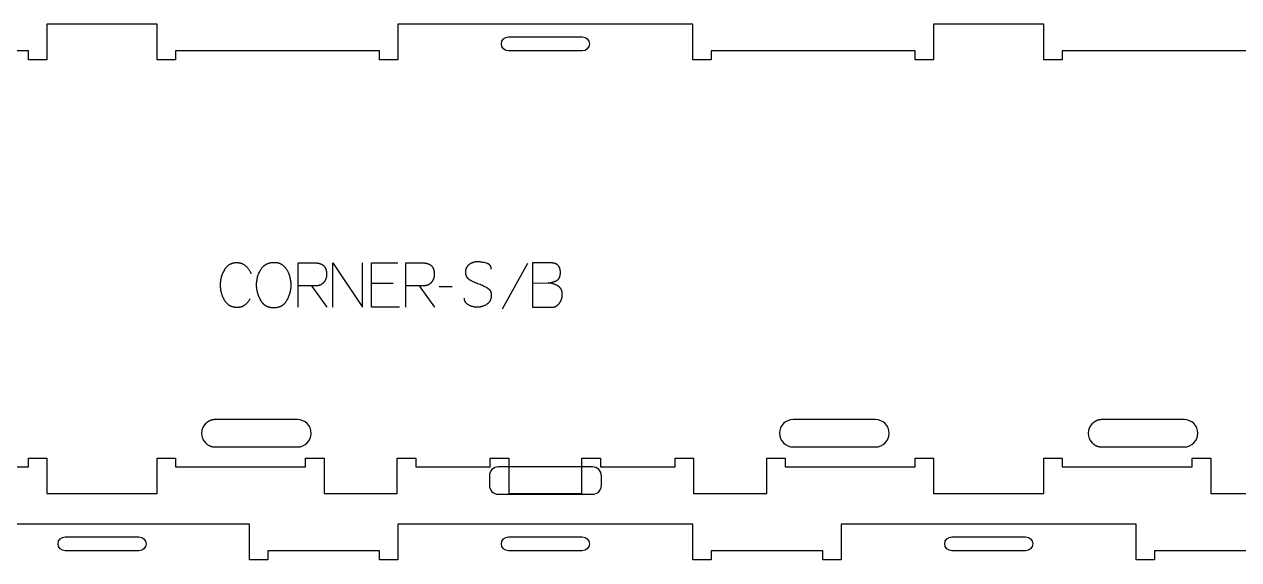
# Model space of a CAD drawing. Extents: x -40562 to -37379, y -17593 to -11999.
# Drawn here: x -39022 to -38200, y -13275 to -12913 of the extents above; entities that cross this region are included whole.
import ezdxf

# ---------------------------------------------------------------- set-up
doc = ezdxf.new("R2010")
doc.units = 0
for name, color, linetype in [('1_ANYTOOL_1MMDEEP_LABELS_S', 2, 'CONTINUOUS'), ('3_ANYTOOL_CUTTHROUGH_INSID', 4, 'CONTINUOUS'), ('4_ANYTOOL_CUTTHROUGH_OUTSI', 5, 'CONTINUOUS'), ('5_ANYTOOL_HALF_MILL_9MM_IN', 3, 'CONTINUOUS')]:
    doc.layers.add(name, color=color, linetype=linetype)

msp = doc.modelspace()

# ---------------------------------------------------------------- linework, layer by layer
at = {"layer": '1_ANYTOOL_1MMDEEP_LABELS_S'}
for points in [[(-38868.69, -13081.72), (-38868.85, -13081.32), (-38869.02, -13080.93), (-38869.2, -13080.54), (-38869.39, -13080.17), (-38869.59, -13079.8), (-38869.8, -13079.44), (-38870.02, -13079.09), (-38870.25, -13078.75), (-38870.49, -13078.42), (-38870.74, -13078.1), (-38871, -13077.78), (-38871.27, -13077.48), (-38871.55, -13077.18), (-38871.84, -13076.89), (-38872.14, -13076.62), (-38872.44, -13076.35), (-38872.6, -13076.21), (-38872.76, -13076.09), (-38872.92, -13075.97), (-38873.09, -13075.85), (-38873.25, -13075.73), (-38873.42, -13075.62), (-38873.59, -13075.52), (-38873.77, -13075.42), (-38873.94, -13075.32), (-38874.12, -13075.23), (-38874.3, -13075.14), (-38874.48, -13075.05), (-38874.66, -13074.97), (-38874.85, -13074.9), (-38875.03, -13074.82), (-38875.22, -13074.75), (-38875.42, -13074.69), (-38875.61, -13074.63), (-38875.81, -13074.57), (-38876.01, -13074.52), (-38876.21, -13074.47), (-38876.41, -13074.43), (-38876.61, -13074.39), (-38876.82, -13074.36), (-38877.03, -13074.33), (-38877.24, -13074.3), (-38877.45, -13074.28), (-38877.67, -13074.26), (-38877.89, -13074.24), (-38878.11, -13074.23), (-38878.33, -13074.23), (-38878.55, -13074.22), (-38878.89, -13074.23), (-38879.23, -13074.24), (-38879.56, -13074.27), (-38879.89, -13074.3), (-38880.21, -13074.34), (-38880.53, -13074.39), (-38880.84, -13074.45), (-38881.15, -13074.52), (-38881.45, -13074.6), (-38881.74, -13074.68), (-38882.03, -13074.78), (-38882.32, -13074.88), (-38882.59, -13075), (-38882.73, -13075.06), (-38882.87, -13075.12), (-38883, -13075.19), (-38883.14, -13075.26), (-38883.27, -13075.33), (-38883.4, -13075.4), (-38883.53, -13075.47), (-38883.66, -13075.55), (-38883.78, -13075.63), (-38883.91, -13075.71), (-38884.03, -13075.79), (-38884.16, -13075.88), (-38884.28, -13075.97), (-38884.4, -13076.06), (-38884.64, -13076.25), (-38884.87, -13076.44), (-38885.09, -13076.65), (-38885.31, -13076.86), (-38885.53, -13077.09), (-38885.74, -13077.32), (-38885.94, -13077.56), (-38886.14, -13077.82), (-38886.34, -13078.08), (-38886.53, -13078.35), (-38886.71, -13078.63), (-38886.89, -13078.92), (-38887.23, -13079.51), (-38887.55, -13080.1), (-38887.84, -13080.71), (-38888.12, -13081.32), (-38888.37, -13081.94), (-38888.6, -13082.57), (-38888.81, -13083.2), (-38888.99, -13083.84), (-38889.16, -13084.49), (-38889.3, -13085.14), (-38889.42, -13085.81), (-38889.52, -13086.47), (-38889.6, -13087.15), (-38889.65, -13087.83), (-38889.68, -13088.53), (-38889.69, -13089.22), (-38889.68, -13089.92), (-38889.65, -13090.61), (-38889.59, -13091.3), (-38889.52, -13091.97), (-38889.42, -13092.64), (-38889.29, -13093.31), (-38889.15, -13093.96), (-38889.07, -13094.28), (-38888.98, -13094.61), (-38888.89, -13094.93), (-38888.79, -13095.25), (-38888.69, -13095.57), (-38888.58, -13095.88), (-38888.47, -13096.2), (-38888.35, -13096.51), (-38888.09, -13097.13), (-38887.81, -13097.74), (-38887.51, -13098.34), (-38887.19, -13098.94), (-38886.84, -13099.53), (-38886.66, -13099.82), (-38886.48, -13100.1), (-38886.28, -13100.37), (-38886.09, -13100.63), (-38885.88, -13100.88), (-38885.67, -13101.13), (-38885.46, -13101.36), (-38885.24, -13101.58), (-38885.01, -13101.8), (-38884.78, -13102.01), (-38884.54, -13102.2), (-38884.42, -13102.3), (-38884.29, -13102.39), (-38884.17, -13102.48), (-38884.04, -13102.57), (-38883.92, -13102.66), (-38883.79, -13102.74), (-38883.66, -13102.82), (-38883.53, -13102.9), (-38883.39, -13102.98), (-38883.26, -13103.05), (-38883.12, -13103.12), (-38882.99, -13103.19), (-38882.71, -13103.33), (-38882.43, -13103.45), (-38882.14, -13103.56), (-38881.84, -13103.67), (-38881.54, -13103.77), (-38881.23, -13103.85), (-38880.92, -13103.93), (-38880.6, -13104), (-38880.28, -13104.06), (-38879.95, -13104.11), (-38879.61, -13104.15), (-38879.27, -13104.18), (-38878.92, -13104.21), (-38878.57, -13104.22), (-38878.21, -13104.22), (-38877.83, -13104.22), (-38877.45, -13104.2), (-38877.27, -13104.18), (-38877.08, -13104.17), (-38876.9, -13104.15), (-38876.72, -13104.12), (-38876.55, -13104.1), (-38876.37, -13104.06), (-38876.2, -13104.03), (-38876.03, -13103.99), (-38875.86, -13103.96), (-38875.69, -13103.91), (-38875.52, -13103.87), (-38875.36, -13103.82), (-38875.2, -13103.76), (-38875.04, -13103.71), (-38874.88, -13103.65), (-38874.72, -13103.59), (-38874.56, -13103.52), (-38874.41, -13103.45), (-38874.26, -13103.38), (-38874.11, -13103.31), (-38873.96, -13103.23), (-38873.82, -13103.15), (-38873.67, -13103.06), (-38873.53, -13102.98), (-38873.39, -13102.89), (-38873.25, -13102.79), (-38873.11, -13102.7), (-38872.98, -13102.6), (-38872.71, -13102.39), (-38872.46, -13102.17), (-38872.2, -13101.95), (-38871.95, -13101.72), (-38871.71, -13101.49), (-38871.47, -13101.24), (-38871.24, -13100.99), (-38871.01, -13100.73), (-38870.79, -13100.46), (-38870.57, -13100.19), (-38870.36, -13099.91), (-38870.15, -13099.62), (-38869.95, -13099.33), (-38869.76, -13099.02), (-38869.56, -13098.71), (-38869.38, -13098.4)], [(-38837.02, -13104.22), (-38837.02, -13074.22), (-38825.67, -13074.22), (-38825.18, -13074.23), (-38824.7, -13074.25), (-38824.47, -13074.27), (-38824.24, -13074.29), (-38824.02, -13074.32), (-38823.8, -13074.35), (-38823.58, -13074.38), (-38823.37, -13074.42), (-38823.16, -13074.46), (-38822.96, -13074.5), (-38822.76, -13074.55), (-38822.56, -13074.6), (-38822.37, -13074.65), (-38822.18, -13074.71), (-38821.99, -13074.78), (-38821.81, -13074.84), (-38821.64, -13074.92), (-38821.46, -13074.99), (-38821.29, -13075.07), (-38821.13, -13075.15), (-38820.97, -13075.24), (-38820.81, -13075.33), (-38820.65, -13075.42), (-38820.5, -13075.52), (-38820.36, -13075.62), (-38820.22, -13075.73), (-38820.08, -13075.83), (-38819.94, -13075.95), (-38819.81, -13076.06), (-38819.69, -13076.18), (-38819.56, -13076.31), (-38819.45, -13076.44), (-38819.33, -13076.57), (-38819.22, -13076.71), (-38819.11, -13076.85), (-38819.01, -13076.99), (-38818.91, -13077.14), (-38818.82, -13077.29), (-38818.72, -13077.44), (-38818.64, -13077.6), (-38818.55, -13077.76), (-38818.47, -13077.93), (-38818.4, -13078.1), (-38818.32, -13078.28), (-38818.26, -13078.45), (-38818.19, -13078.64), (-38818.13, -13078.82), (-38818.08, -13079.01), (-38818.02, -13079.2), (-38817.97, -13079.4), (-38817.93, -13079.6), (-38817.89, -13079.81), (-38817.85, -13080.02), (-38817.82, -13080.23), (-38817.79, -13080.45), (-38817.76, -13080.67), (-38817.74, -13080.89), (-38817.73, -13081.12), (-38817.7, -13081.58), (-38817.69, -13082.07), (-38817.7, -13082.24), (-38817.7, -13082.42), (-38817.71, -13082.59), (-38817.72, -13082.77), (-38817.74, -13082.94), (-38817.76, -13083.11), (-38817.78, -13083.28), (-38817.81, -13083.45), (-38817.84, -13083.62), (-38817.87, -13083.79), (-38817.9, -13083.96), (-38817.94, -13084.12), (-38817.99, -13084.29), (-38818.03, -13084.45), (-38818.09, -13084.62), (-38818.14, -13084.78), (-38818.2, -13084.94), (-38818.26, -13085.1), (-38818.32, -13085.26), (-38818.39, -13085.42), (-38818.46, -13085.58), (-38818.54, -13085.73), (-38818.61, -13085.89), (-38818.69, -13086.04), (-38818.78, -13086.2), (-38818.87, -13086.35), (-38818.96, -13086.5), (-38819.06, -13086.66), (-38819.16, -13086.81), (-38819.26, -13086.96), (-38819.36, -13087.1), (-38819.47, -13087.25), (-38819.59, -13087.4), (-38819.7, -13087.54), (-38819.82, -13087.67), (-38819.94, -13087.81), (-38820.06, -13087.93), (-38820.18, -13088.06), (-38820.31, -13088.18), (-38820.44, -13088.29), (-38820.57, -13088.4), (-38820.7, -13088.5), (-38820.84, -13088.6), (-38820.98, -13088.7), (-38821.12, -13088.79), (-38821.26, -13088.88), (-38821.41, -13088.96), (-38821.56, -13089.04), (-38821.71, -13089.12), (-38821.86, -13089.19), (-38822.02, -13089.25), (-38822.17, -13089.31), (-38822.33, -13089.37), (-38822.5, -13089.42), (-38822.66, -13089.47), (-38822.83, -13089.51), (-38823, -13089.55), (-38823.17, -13089.58), (-38823.34, -13089.61), (-38823.52, -13089.64), (-38823.7, -13089.66), (-38823.88, -13089.68), (-38824.07, -13089.69), (-38825.99, -13089.76), (-38828.02, -13089.78), (-38836.98, -13089.78)], [(-38813.49, -13104.22), (-38813.49, -13074.22), (-38793.44, -13104.22), (-38793.44, -13074.22)], [(-38768.45, -13104.22), (-38787.39, -13104.22), (-38787.39, -13074.22), (-38769.57, -13074.22)], [(-38764.17, -13104.22), (-38764.17, -13074.22), (-38752.81, -13074.22), (-38752.32, -13074.23), (-38751.84, -13074.25), (-38751.61, -13074.27), (-38751.38, -13074.29), (-38751.16, -13074.32), (-38750.94, -13074.35), (-38750.72, -13074.38), (-38750.51, -13074.42), (-38750.3, -13074.46), (-38750.1, -13074.5), (-38749.9, -13074.55), (-38749.7, -13074.6), (-38749.51, -13074.65), (-38749.32, -13074.71), (-38749.14, -13074.78), (-38748.96, -13074.84), (-38748.78, -13074.92), (-38748.6, -13074.99), (-38748.44, -13075.07), (-38748.27, -13075.15), (-38748.11, -13075.24), (-38747.95, -13075.33), (-38747.8, -13075.42), (-38747.65, -13075.52), (-38747.5, -13075.62), (-38747.36, -13075.73), (-38747.22, -13075.83), (-38747.09, -13075.95), (-38746.96, -13076.06), (-38746.83, -13076.18), (-38746.71, -13076.31), (-38746.59, -13076.44), (-38746.47, -13076.57), (-38746.36, -13076.71), (-38746.26, -13076.85), (-38746.15, -13076.99), (-38746.05, -13077.14), (-38745.96, -13077.29), (-38745.87, -13077.44), (-38745.78, -13077.6), (-38745.7, -13077.76), (-38745.62, -13077.93), (-38745.54, -13078.1), (-38745.47, -13078.28), (-38745.4, -13078.45), (-38745.34, -13078.64), (-38745.28, -13078.82), (-38745.22, -13079.01), (-38745.17, -13079.2), (-38745.12, -13079.4), (-38745.07, -13079.6), (-38745.03, -13079.81), (-38744.99, -13080.02), (-38744.96, -13080.23), (-38744.93, -13080.45), (-38744.91, -13080.67), (-38744.89, -13080.89), (-38744.87, -13081.12), (-38744.85, -13081.58), (-38744.84, -13082.07), (-38744.84, -13082.24), (-38744.84, -13082.42), (-38744.85, -13082.59), (-38744.87, -13082.77), (-38744.88, -13082.94), (-38744.9, -13083.11), (-38744.92, -13083.28), (-38744.95, -13083.45), (-38744.98, -13083.62), (-38745.01, -13083.79), (-38745.05, -13083.96), (-38745.09, -13084.12), (-38745.13, -13084.29), (-38745.18, -13084.45), (-38745.23, -13084.62), (-38745.28, -13084.78), (-38745.34, -13084.94), (-38745.4, -13085.1), (-38745.46, -13085.26), (-38745.53, -13085.42), (-38745.6, -13085.58), (-38745.68, -13085.73), (-38745.76, -13085.89), (-38745.84, -13086.04), (-38745.92, -13086.2), (-38746.01, -13086.35), (-38746.1, -13086.5), (-38746.2, -13086.66), (-38746.3, -13086.81), (-38746.4, -13086.96), (-38746.51, -13087.1), (-38746.62, -13087.25), (-38746.73, -13087.4), (-38746.84, -13087.54), (-38746.96, -13087.67), (-38747.08, -13087.81), (-38747.2, -13087.93), (-38747.33, -13088.06), (-38747.45, -13088.18), (-38747.58, -13088.29), (-38747.71, -13088.4), (-38747.85, -13088.5), (-38747.98, -13088.6), (-38748.12, -13088.7), (-38748.26, -13088.79), (-38748.41, -13088.88), (-38748.55, -13088.96), (-38748.7, -13089.04), (-38748.85, -13089.12), (-38749, -13089.19), (-38749.16, -13089.25), (-38749.32, -13089.31), (-38749.48, -13089.37), (-38749.64, -13089.42), (-38749.8, -13089.47), (-38749.97, -13089.51), (-38750.14, -13089.55), (-38750.31, -13089.58), (-38750.49, -13089.61), (-38750.66, -13089.64), (-38750.84, -13089.66), (-38751.02, -13089.68), (-38751.21, -13089.69), (-38753.13, -13089.76), (-38755.17, -13089.78), (-38764.12, -13089.78)], [(-38706.25, -13078.47), (-38706.25, -13078.28), (-38706.26, -13078.19), (-38706.26, -13078.09), (-38706.27, -13078), (-38706.28, -13077.91), (-38706.29, -13077.83), (-38706.3, -13077.74), (-38706.31, -13077.65), (-38706.33, -13077.57), (-38706.35, -13077.48), (-38706.37, -13077.4), (-38706.39, -13077.32), (-38706.41, -13077.24), (-38706.43, -13077.16), (-38706.45, -13077.08), (-38706.48, -13077), (-38706.51, -13076.92), (-38706.54, -13076.85), (-38706.57, -13076.77), (-38706.6, -13076.7), (-38706.64, -13076.62), (-38706.67, -13076.55), (-38706.71, -13076.48), (-38706.75, -13076.41), (-38706.79, -13076.34), (-38706.83, -13076.27), (-38706.88, -13076.21), (-38706.92, -13076.14), (-38706.97, -13076.08), (-38707.02, -13076.01), (-38707.07, -13075.95), (-38707.12, -13075.89), (-38707.18, -13075.83), (-38707.23, -13075.77), (-38707.29, -13075.71), (-38707.35, -13075.65), (-38707.41, -13075.59), (-38707.47, -13075.54), (-38707.53, -13075.48), (-38707.6, -13075.43), (-38707.66, -13075.38), (-38707.73, -13075.33), (-38707.8, -13075.28), (-38707.87, -13075.23), (-38707.94, -13075.18), (-38708.02, -13075.13), (-38708.09, -13075.08), (-38708.17, -13075.04), (-38708.25, -13074.99), (-38708.33, -13074.95), (-38708.41, -13074.91), (-38708.58, -13074.83), (-38708.76, -13074.75), (-38708.94, -13074.68), (-38709.13, -13074.61), (-38709.33, -13074.54), (-38709.53, -13074.48), (-38710.34, -13074.26), (-38711.14, -13074.07), (-38711.92, -13073.91), (-38712.69, -13073.77), (-38713.07, -13073.72), (-38713.45, -13073.67), (-38713.82, -13073.63), (-38714.19, -13073.6), (-38714.56, -13073.57), (-38714.92, -13073.55), (-38715.28, -13073.54), (-38715.64, -13073.54), (-38715.83, -13073.54), (-38716.02, -13073.55), (-38716.22, -13073.55), (-38716.41, -13073.57), (-38716.6, -13073.58), (-38716.79, -13073.6), (-38716.97, -13073.63), (-38717.16, -13073.65), (-38717.34, -13073.68), (-38717.53, -13073.72), (-38717.71, -13073.75), (-38717.89, -13073.79), (-38718.07, -13073.84), (-38718.25, -13073.89), (-38718.43, -13073.94), (-38718.6, -13073.99), (-38718.78, -13074.05), (-38718.95, -13074.11), (-38719.12, -13074.18), (-38719.3, -13074.25), (-38719.46, -13074.32), (-38719.63, -13074.4), (-38719.8, -13074.48), (-38719.97, -13074.56), (-38720.13, -13074.65), (-38720.3, -13074.74), (-38720.46, -13074.83), (-38720.62, -13074.93), (-38720.78, -13075.03), (-38720.94, -13075.14), (-38721.09, -13075.25), (-38721.25, -13075.36), (-38721.4, -13075.48), (-38721.55, -13075.59), (-38721.69, -13075.71), (-38721.83, -13075.84), (-38721.97, -13075.97), (-38722.09, -13076.1), (-38722.22, -13076.23), (-38722.34, -13076.37), (-38722.45, -13076.51), (-38722.56, -13076.65), (-38722.67, -13076.8), (-38722.76, -13076.95), (-38722.86, -13077.1), (-38722.95, -13077.25), (-38723.03, -13077.41), (-38723.11, -13077.57), (-38723.19, -13077.74), (-38723.26, -13077.9), (-38723.33, -13078.07), (-38723.39, -13078.25), (-38723.44, -13078.42), (-38723.49, -13078.6), (-38723.54, -13078.79), (-38723.58, -13078.97), (-38723.62, -13079.16), (-38723.65, -13079.35), (-38723.67, -13079.55), (-38723.7, -13079.74), (-38723.71, -13079.95), (-38723.73, -13080.15), (-38723.73, -13080.36), (-38723.74, -13080.57), (-38723.73, -13080.78), (-38723.72, -13080.99), (-38723.71, -13081.2), (-38723.69, -13081.41), (-38723.67, -13081.61), (-38723.64, -13081.8), (-38723.6, -13082), (-38723.56, -13082.18), (-38723.51, -13082.37), (-38723.46, -13082.55), (-38723.4, -13082.73), (-38723.34, -13082.91), (-38723.3, -13082.99), (-38723.27, -13083.08), (-38723.23, -13083.16), (-38723.19, -13083.24), (-38723.15, -13083.33), (-38723.11, -13083.41), (-38723.07, -13083.49), (-38723.03, -13083.57), (-38722.98, -13083.65), (-38722.94, -13083.72), (-38722.89, -13083.8), (-38722.84, -13083.88), (-38722.79, -13083.95), (-38722.74, -13084.02), (-38722.69, -13084.1), (-38722.63, -13084.17), (-38722.57, -13084.24), (-38722.52, -13084.31), (-38722.46, -13084.38), (-38722.4, -13084.45), (-38722.34, -13084.52), (-38722.27, -13084.58), (-38722.21, -13084.65), (-38722.14, -13084.71), (-38722.01, -13084.84), (-38721.87, -13084.96), (-38721.72, -13085.08), (-38721.57, -13085.2), (-38721.41, -13085.31), (-38721.25, -13085.42), (-38721.08, -13085.52), (-38720.91, -13085.62), (-38720.19, -13086.01), (-38719.46, -13086.39), (-38718.71, -13086.76), (-38717.95, -13087.12), (-38717.17, -13087.46), (-38716.37, -13087.8), (-38715.56, -13088.12), (-38714.74, -13088.43), (-38713.91, -13088.74), (-38713.1, -13089.07), (-38712.32, -13089.42), (-38711.55, -13089.78), (-38710.81, -13090.15), (-38710.08, -13090.54), (-38709.38, -13090.95), (-38708.69, -13091.37), (-38708.53, -13091.48), (-38708.37, -13091.59), (-38708.21, -13091.71), (-38708.14, -13091.77), (-38708.06, -13091.83), (-38707.99, -13091.89), (-38707.92, -13091.95), (-38707.85, -13092.02), (-38707.79, -13092.08), (-38707.72, -13092.15), (-38707.66, -13092.21), (-38707.59, -13092.28), (-38707.53, -13092.35), (-38707.47, -13092.42), (-38707.41, -13092.49), (-38707.35, -13092.56), (-38707.3, -13092.64), (-38707.24, -13092.71), (-38707.19, -13092.78), (-38707.14, -13092.86), (-38707.09, -13092.94), (-38707.04, -13093.01), (-38706.99, -13093.09), (-38706.95, -13093.17), (-38706.9, -13093.25), (-38706.86, -13093.33), (-38706.82, -13093.42), (-38706.78, -13093.5), (-38706.74, -13093.58), (-38706.71, -13093.67), (-38706.67, -13093.76), (-38706.64, -13093.84), (-38706.6, -13093.93), (-38706.57, -13094.02), (-38706.54, -13094.11), (-38706.52, -13094.2), (-38706.49, -13094.3), (-38706.44, -13094.48), (-38706.4, -13094.68), (-38706.36, -13094.87), (-38706.33, -13095.07), (-38706.31, -13095.27), (-38706.29, -13095.48), (-38706.27, -13095.69), (-38706.26, -13095.91), (-38706.26, -13096.13), (-38706.27, -13096.35), (-38706.28, -13096.58), (-38706.29, -13096.81), (-38706.31, -13097.04), (-38706.34, -13097.27), (-38706.37, -13097.49), (-38706.41, -13097.71), (-38706.45, -13097.93), (-38706.5, -13098.14), (-38706.55, -13098.35), (-38706.6, -13098.55), (-38706.66, -13098.76), (-38706.73, -13098.95), (-38706.8, -13099.15), (-38706.88, -13099.34), (-38706.96, -13099.52), (-38707.05, -13099.71), (-38707.14, -13099.89), (-38707.24, -13100.06), (-38707.34, -13100.23), (-38707.44, -13100.4), (-38707.56, -13100.57), (-38707.67, -13100.73), (-38707.79, -13100.88), (-38707.92, -13101.04), (-38708.05, -13101.18), (-38708.19, -13101.33), (-38708.33, -13101.47), (-38708.48, -13101.61), (-38708.63, -13101.74), (-38708.79, -13101.87), (-38708.95, -13102), (-38709.12, -13102.12), (-38709.29, -13102.24), (-38709.46, -13102.36), (-38709.82, -13102.58), (-38710.19, -13102.79), (-38710.56, -13102.98), (-38710.93, -13103.16), (-38711.3, -13103.32), (-38711.68, -13103.48), (-38711.87, -13103.55), (-38712.06, -13103.61), (-38712.25, -13103.68), (-38712.45, -13103.74), (-38712.64, -13103.79), (-38712.84, -13103.85), (-38713.03, -13103.9), (-38713.23, -13103.94), (-38713.43, -13103.98), (-38713.63, -13104.02), (-38713.82, -13104.06), (-38714.02, -13104.09), (-38714.23, -13104.12), (-38714.43, -13104.15), (-38714.83, -13104.19), (-38715.24, -13104.21), (-38715.66, -13104.22), (-38716.07, -13104.22), (-38716.48, -13104.21), (-38716.88, -13104.18), (-38717.28, -13104.14), (-38717.68, -13104.09), (-38718.07, -13104.03), (-38718.45, -13103.95), (-38718.83, -13103.86), (-38719.21, -13103.76), (-38719.58, -13103.64), (-38719.95, -13103.51), (-38720.31, -13103.37), (-38720.67, -13103.22), (-38721.03, -13103.05), (-38721.38, -13102.87), (-38721.72, -13102.68), (-38721.89, -13102.58), (-38722.05, -13102.48), (-38722.21, -13102.37), (-38722.36, -13102.26), (-38722.51, -13102.15), (-38722.65, -13102.03), (-38722.79, -13101.92), (-38722.92, -13101.79), (-38723.05, -13101.67), (-38723.17, -13101.54), (-38723.28, -13101.41), (-38723.39, -13101.28), (-38723.45, -13101.21), (-38723.5, -13101.15), (-38723.55, -13101.08), (-38723.6, -13101.01), (-38723.64, -13100.94), (-38723.69, -13100.86), (-38723.73, -13100.79), (-38723.78, -13100.72), (-38723.82, -13100.65), (-38723.86, -13100.57), (-38723.9, -13100.5), (-38723.94, -13100.42), (-38723.98, -13100.35), (-38724.01, -13100.27), (-38724.05, -13100.19), (-38724.08, -13100.11), (-38724.11, -13100.03), (-38724.14, -13099.95), (-38724.17, -13099.87), (-38724.2, -13099.79), (-38724.25, -13099.63), (-38724.29, -13099.46), (-38724.33, -13099.29), (-38724.37, -13099.11), (-38724.4, -13098.94), (-38724.42, -13098.76), (-38724.44, -13098.58), (-38724.45, -13098.39), (-38724.46, -13098.2), (-38724.46, -13098.01)], [(-38678.28, -13074.22), (-38678.28, -13104.22), (-38668.59, -13104.22), (-38666.07, -13104.31), (-38665.84, -13104.31), (-38665.61, -13104.31), (-38665.39, -13104.31), (-38665.17, -13104.3), (-38664.95, -13104.28), (-38664.74, -13104.26), (-38664.53, -13104.23), (-38664.32, -13104.2), (-38664.12, -13104.16), (-38663.92, -13104.11), (-38663.72, -13104.06), (-38663.53, -13104.01), (-38663.34, -13103.94), (-38663.15, -13103.88), (-38662.96, -13103.8), (-38662.78, -13103.73), (-38662.6, -13103.64), (-38662.43, -13103.55), (-38662.26, -13103.46), (-38662.09, -13103.36), (-38661.92, -13103.25), (-38661.76, -13103.14), (-38661.6, -13103.02), (-38661.44, -13102.9), (-38661.29, -13102.77), (-38661.14, -13102.64), (-38660.99, -13102.5), (-38660.85, -13102.35), (-38660.71, -13102.2), (-38660.57, -13102.05), (-38660.43, -13101.88), (-38660.3, -13101.72), (-38660.17, -13101.55), (-38660.05, -13101.37), (-38659.93, -13101.2), (-38659.81, -13101.03), (-38659.7, -13100.85), (-38659.6, -13100.68), (-38659.49, -13100.5), (-38659.39, -13100.32), (-38659.3, -13100.14), (-38659.21, -13099.96), (-38659.12, -13099.78), (-38659.03, -13099.59), (-38658.96, -13099.41), (-38658.88, -13099.22), (-38658.81, -13099.04), (-38658.74, -13098.85), (-38658.68, -13098.66), (-38658.62, -13098.47), (-38658.57, -13098.28), (-38658.52, -13098.09), (-38658.47, -13097.9), (-38658.43, -13097.7), (-38658.39, -13097.51), (-38658.35, -13097.31), (-38658.32, -13097.11), (-38658.3, -13096.91), (-38658.27, -13096.71), (-38658.26, -13096.51), (-38658.24, -13096.31), (-38658.23, -13096.11), (-38658.22, -13095.9), (-38658.22, -13095.7), (-38658.23, -13095.44), (-38658.23, -13095.2), (-38658.25, -13094.95), (-38658.27, -13094.71), (-38658.29, -13094.48), (-38658.33, -13094.25), (-38658.36, -13094.02), (-38658.41, -13093.8), (-38658.45, -13093.59), (-38658.51, -13093.37), (-38658.57, -13093.17), (-38658.63, -13092.96), (-38658.7, -13092.77), (-38658.78, -13092.57), (-38658.86, -13092.38), (-38658.95, -13092.2), (-38659, -13092.11), (-38659.05, -13092.02), (-38659.09, -13091.93), (-38659.15, -13091.84), (-38659.2, -13091.75), (-38659.25, -13091.67), (-38659.31, -13091.58), (-38659.36, -13091.5), (-38659.42, -13091.42), (-38659.48, -13091.34), (-38659.54, -13091.26), (-38659.6, -13091.18), (-38659.66, -13091.1), (-38659.73, -13091.03), (-38659.79, -13090.95), (-38659.86, -13090.88), (-38659.93, -13090.81), (-38660, -13090.73), (-38660.07, -13090.66), (-38660.15, -13090.59), (-38660.22, -13090.52), (-38660.3, -13090.46), (-38660.45, -13090.33), (-38660.62, -13090.2), (-38660.78, -13090.08), (-38660.96, -13089.96), (-38661.14, -13089.85), (-38661.5, -13089.63), (-38661.88, -13089.42), (-38662.26, -13089.23), (-38662.64, -13089.05), (-38663.03, -13088.88), (-38663.43, -13088.72), (-38663.83, -13088.57), (-38664.24, -13088.44), (-38664.66, -13088.31), (-38665.08, -13088.2), (-38665.51, -13088.1), (-38665.94, -13088.01), (-38666.38, -13087.93), (-38666.83, -13087.86), (-38667.28, -13087.81), (-38667.74, -13087.77)], [(-38678.28, -13087.9), (-38667.74, -13087.77), (-38667.34, -13087.74), (-38666.94, -13087.7), (-38666.56, -13087.65), (-38666.17, -13087.59), (-38665.8, -13087.52), (-38665.43, -13087.45), (-38665.06, -13087.36), (-38664.7, -13087.27), (-38664.34, -13087.17), (-38664, -13087.06), (-38663.65, -13086.94), (-38663.31, -13086.81), (-38662.98, -13086.67), (-38662.65, -13086.52), (-38662.33, -13086.37), (-38662.02, -13086.2), (-38661.94, -13086.16), (-38661.86, -13086.12), (-38661.79, -13086.07), (-38661.71, -13086.02), (-38661.64, -13085.97), (-38661.57, -13085.92), (-38661.5, -13085.87), (-38661.43, -13085.82), (-38661.36, -13085.77), (-38661.29, -13085.71), (-38661.23, -13085.66), (-38661.16, -13085.6), (-38661.1, -13085.54), (-38661.04, -13085.48), (-38660.98, -13085.42), (-38660.92, -13085.35), (-38660.86, -13085.29), (-38660.8, -13085.22), (-38660.75, -13085.15), (-38660.69, -13085.08), (-38660.64, -13085.01), (-38660.59, -13084.94), (-38660.54, -13084.87), (-38660.49, -13084.8), (-38660.44, -13084.72), (-38660.39, -13084.64), (-38660.35, -13084.56), (-38660.3, -13084.48), (-38660.26, -13084.4), (-38660.22, -13084.32), (-38660.18, -13084.24), (-38660.14, -13084.15), (-38660.1, -13084.06), (-38660.06, -13083.98), (-38659.99, -13083.8), (-38659.92, -13083.61), (-38659.86, -13083.42), (-38659.8, -13083.22), (-38659.75, -13083.02), (-38659.71, -13082.81), (-38659.67, -13082.6), (-38659.63, -13082.38), (-38659.6, -13082.16), (-38659.57, -13081.93), (-38659.55, -13081.69), (-38659.53, -13081.45), (-38659.52, -13081.2), (-38659.51, -13080.95), (-38659.51, -13080.7), (-38659.52, -13080.3), (-38659.52, -13080.1), (-38659.53, -13079.91), (-38659.55, -13079.72), (-38659.57, -13079.54), (-38659.59, -13079.36), (-38659.61, -13079.18), (-38659.64, -13079), (-38659.67, -13078.83), (-38659.71, -13078.66), (-38659.74, -13078.5), (-38659.78, -13078.33), (-38659.83, -13078.17), (-38659.88, -13078.02), (-38659.93, -13077.86), (-38659.98, -13077.71), (-38660.04, -13077.57), (-38660.1, -13077.42), (-38660.16, -13077.28), (-38660.23, -13077.15), (-38660.3, -13077.01), (-38660.37, -13076.88), (-38660.45, -13076.75), (-38660.53, -13076.63), (-38660.61, -13076.51), (-38660.7, -13076.39), (-38660.79, -13076.27), (-38660.88, -13076.16), (-38660.98, -13076.05), (-38661.08, -13075.94), (-38661.18, -13075.84), (-38661.29, -13075.74), (-38661.4, -13075.65), (-38661.51, -13075.55), (-38661.62, -13075.46), (-38661.74, -13075.38), (-38661.87, -13075.29), (-38661.99, -13075.21), (-38662.12, -13075.13), (-38662.25, -13075.06), (-38662.39, -13074.99), (-38662.53, -13074.92), (-38662.67, -13074.86), (-38662.81, -13074.79), (-38662.96, -13074.74), (-38663.11, -13074.68), (-38663.27, -13074.63), (-38663.43, -13074.58), (-38663.59, -13074.53), (-38663.75, -13074.49), (-38663.92, -13074.45), (-38664.09, -13074.42), (-38664.27, -13074.38), (-38664.45, -13074.35), (-38664.63, -13074.33), (-38664.81, -13074.3), (-38665, -13074.28), (-38665.19, -13074.26), (-38665.38, -13074.25), (-38665.78, -13074.23), (-38666.19, -13074.22), (-38678.28, -13074.22)], [(-38681.71, -13074.7), (-38698.89, -13105.47)], [(-38828.02, -13089.78), (-38817.57, -13104.27)], [(-38772.74, -13088.15), (-38787.39, -13088.15)], [(-38755.17, -13089.78), (-38744.71, -13104.27)], [(-38732.71, -13090.34), (-38741.49, -13090.42)]]:
    msp.add_lwpolyline(points, dxfattribs=at)
msp.add_lwpolyline([(-38853.05, -13073.88), (-38852.68, -13073.89), (-38852.32, -13073.9), (-38851.96, -13073.93), (-38851.61, -13073.97), (-38851.44, -13074), (-38851.26, -13074.03), (-38851.1, -13074.06), (-38850.93, -13074.09), (-38850.76, -13074.13), (-38850.6, -13074.16), (-38850.44, -13074.21), (-38850.28, -13074.25), (-38850.12, -13074.3), (-38849.96, -13074.35), (-38849.81, -13074.4), (-38849.65, -13074.46), (-38849.5, -13074.52), (-38849.35, -13074.58), (-38849.2, -13074.64), (-38849.06, -13074.71), (-38848.91, -13074.78), (-38848.77, -13074.86), (-38848.63, -13074.93), (-38848.49, -13075.01), (-38848.35, -13075.1), (-38848.22, -13075.18), (-38848.08, -13075.27), (-38847.95, -13075.36), (-38847.69, -13075.55), (-38847.44, -13075.74), (-38847.19, -13075.94), (-38846.95, -13076.15), (-38846.71, -13076.36), (-38846.48, -13076.58), (-38846.26, -13076.81), (-38846.04, -13077.04), (-38845.83, -13077.27), (-38845.62, -13077.52), (-38845.42, -13077.77), (-38845.22, -13078.02), (-38845.03, -13078.29), (-38844.85, -13078.55), (-38844.67, -13078.83), (-38844.5, -13079.11), (-38844.34, -13079.4), (-38844.18, -13079.68), (-38844.02, -13079.98), (-38843.87, -13080.27), (-38843.73, -13080.58), (-38843.59, -13080.88), (-38843.46, -13081.19), (-38843.33, -13081.5), (-38843.21, -13081.81), (-38843.1, -13082.13), (-38842.99, -13082.46), (-38842.89, -13082.78), (-38842.79, -13083.11), (-38842.7, -13083.45), (-38842.61, -13083.78), (-38842.53, -13084.12), (-38842.38, -13084.81), (-38842.26, -13085.48), (-38842.15, -13086.15), (-38842.06, -13086.81), (-38842, -13087.47), (-38841.95, -13088.12), (-38841.92, -13088.76), (-38841.91, -13089.4), (-38841.92, -13090.03), (-38841.95, -13090.67), (-38842.01, -13091.31), (-38842.08, -13091.95), (-38842.18, -13092.58), (-38842.3, -13093.22), (-38842.44, -13093.86), (-38842.6, -13094.5), (-38842.78, -13095.13), (-38842.99, -13095.77), (-38843.22, -13096.41), (-38843.46, -13097.05), (-38843.73, -13097.68), (-38844.03, -13098.32), (-38844.34, -13098.96), (-38844.67, -13099.6), (-38844.85, -13099.91), (-38845.03, -13100.21), (-38845.22, -13100.51), (-38845.41, -13100.79), (-38845.61, -13101.06), (-38845.82, -13101.33), (-38846.04, -13101.58), (-38846.25, -13101.83), (-38846.37, -13101.94), (-38846.48, -13102.06), (-38846.6, -13102.17), (-38846.71, -13102.28), (-38846.83, -13102.39), (-38846.95, -13102.5), (-38847.07, -13102.6), (-38847.2, -13102.7), (-38847.32, -13102.8), (-38847.45, -13102.9), (-38847.57, -13102.99), (-38847.7, -13103.08), (-38847.83, -13103.17), (-38847.97, -13103.26), (-38848.1, -13103.34), (-38848.24, -13103.42), (-38848.37, -13103.5), (-38848.51, -13103.57), (-38848.65, -13103.65), (-38848.79, -13103.72), (-38848.94, -13103.79), (-38849.08, -13103.85), (-38849.23, -13103.92), (-38849.38, -13103.98), (-38849.53, -13104.04), (-38849.68, -13104.09), (-38849.83, -13104.15), (-38849.98, -13104.2), (-38850.3, -13104.29), (-38850.62, -13104.38), (-38850.94, -13104.45), (-38851.27, -13104.52), (-38851.61, -13104.57), (-38851.95, -13104.62), (-38852.31, -13104.65), (-38852.66, -13104.68), (-38853.03, -13104.69), (-38853.39, -13104.7), (-38853.78, -13104.69), (-38854.15, -13104.68), (-38854.52, -13104.65), (-38854.88, -13104.61), (-38855.24, -13104.57), (-38855.59, -13104.51), (-38855.93, -13104.45), (-38856.27, -13104.37), (-38856.6, -13104.29), (-38856.92, -13104.19), (-38857.08, -13104.14), (-38857.23, -13104.08), (-38857.39, -13104.03), (-38857.54, -13103.97), (-38857.7, -13103.9), (-38857.85, -13103.84), (-38858, -13103.77), (-38858.14, -13103.7), (-38858.29, -13103.63), (-38858.43, -13103.56), (-38858.57, -13103.48), (-38858.71, -13103.4), (-38858.85, -13103.32), (-38858.99, -13103.23), (-38859.13, -13103.14), (-38859.26, -13103.05), (-38859.39, -13102.96), (-38859.52, -13102.87), (-38859.65, -13102.77), (-38859.78, -13102.67), (-38859.9, -13102.57), (-38860.03, -13102.46), (-38860.15, -13102.35), (-38860.27, -13102.24), (-38860.39, -13102.13), (-38860.51, -13102.02), (-38860.62, -13101.9), (-38860.73, -13101.78), (-38860.85, -13101.66), (-38860.96, -13101.53), (-38861.17, -13101.27), (-38861.38, -13101), (-38861.59, -13100.73), (-38861.78, -13100.44), (-38861.97, -13100.14), (-38862.15, -13099.83), (-38862.33, -13099.51), (-38862.66, -13098.86), (-38862.98, -13098.21), (-38863.27, -13097.56), (-38863.54, -13096.91), (-38863.79, -13096.26), (-38864.01, -13095.61), (-38864.22, -13094.96), (-38864.4, -13094.31), (-38864.57, -13093.66), (-38864.71, -13093.01), (-38864.82, -13092.36), (-38864.92, -13091.71), (-38865, -13091.05), (-38865.05, -13090.4), (-38865.08, -13089.75), (-38865.09, -13089.1), (-38865.08, -13088.4), (-38865.05, -13087.71), (-38864.99, -13087.03), (-38864.91, -13086.36), (-38864.81, -13085.69), (-38864.69, -13085.02), (-38864.54, -13084.36), (-38864.37, -13083.71), (-38864.18, -13083.06), (-38863.96, -13082.42), (-38863.73, -13081.79), (-38863.47, -13081.16), (-38863.18, -13080.54), (-38862.88, -13079.92), (-38862.55, -13079.31), (-38862.2, -13078.7), (-38862.02, -13078.41), (-38861.83, -13078.12), (-38861.63, -13077.84), (-38861.43, -13077.57), (-38861.22, -13077.31), (-38861, -13077.06), (-38860.77, -13076.82), (-38860.54, -13076.59), (-38860.43, -13076.48), (-38860.31, -13076.37), (-38860.19, -13076.26), (-38860.06, -13076.16), (-38859.94, -13076.06), (-38859.82, -13075.96), (-38859.69, -13075.86), (-38859.56, -13075.76), (-38859.43, -13075.67), (-38859.3, -13075.58), (-38859.16, -13075.49), (-38859.03, -13075.41), (-38858.89, -13075.32), (-38858.75, -13075.24), (-38858.61, -13075.16), (-38858.47, -13075.09), (-38858.32, -13075.01), (-38858.18, -13074.94), (-38857.88, -13074.8), (-38857.58, -13074.68), (-38857.27, -13074.56), (-38856.96, -13074.45), (-38856.63, -13074.35), (-38856.31, -13074.26), (-38855.97, -13074.18), (-38855.63, -13074.11), (-38855.28, -13074.05), (-38854.92, -13074), (-38854.56, -13073.96), (-38854.2, -13073.92), (-38853.82, -13073.9), (-38853.44, -13073.89)], close=True, dxfattribs=at)
at = {"layer": '3_ANYTOOL_CUTTHROUGH_INSID', "color": 4}
for points in [[(-38644.67, -12930.8), (-38694.67, -12930.8, -1), (-38694.67, -12921.3), (-38644.67, -12921.3, -1)], [(-38837.37, -13180.3), (-38893.07, -13180.3), (-38893.29, -13180.3), (-38893.51, -13180.31), (-38893.74, -13180.32), (-38893.96, -13180.34), (-38894.18, -13180.36), (-38894.41, -13180.39), (-38894.63, -13180.43), (-38894.86, -13180.47), (-38895.08, -13180.52), (-38895.3, -13180.57), (-38895.52, -13180.63), (-38895.74, -13180.69), (-38895.96, -13180.76), (-38896.18, -13180.83), (-38896.4, -13180.91), (-38896.61, -13181), (-38896.82, -13181.09), (-38897.03, -13181.19), (-38897.24, -13181.29), (-38897.44, -13181.39), (-38897.64, -13181.5), (-38897.84, -13181.62), (-38898.03, -13181.74), (-38898.22, -13181.86), (-38898.41, -13181.99), (-38898.59, -13182.13), (-38898.77, -13182.26), (-38898.95, -13182.41), (-38899.12, -13182.55), (-38899.29, -13182.7), (-38899.45, -13182.85), (-38899.61, -13183, 0.414218), (-38899.61, -13196.09), (-38899.45, -13196.24), (-38899.29, -13196.39), (-38899.12, -13196.54), (-38898.95, -13196.69), (-38898.77, -13196.83), (-38898.59, -13196.96), (-38898.41, -13197.1), (-38898.22, -13197.23), (-38898.03, -13197.35), (-38897.84, -13197.47), (-38897.64, -13197.59), (-38897.44, -13197.7), (-38897.24, -13197.8), (-38897.03, -13197.91), (-38896.82, -13198), (-38896.61, -13198.09), (-38896.4, -13198.18), (-38896.18, -13198.26), (-38895.96, -13198.33), (-38895.74, -13198.4), (-38895.52, -13198.46), (-38895.3, -13198.52), (-38895.08, -13198.57), (-38894.86, -13198.62), (-38894.63, -13198.66), (-38894.41, -13198.7), (-38894.18, -13198.73), (-38893.96, -13198.75), (-38893.74, -13198.77), (-38893.51, -13198.79), (-38893.29, -13198.79), (-38893.07, -13198.8), (-38837.37, -13198.8, 1)], [(-38501.98, -13198.8), (-38446.28, -13198.8, 1), (-38446.28, -13180.3), (-38501.98, -13180.3, 1)], [(-38237.37, -13180.3), (-38293.07, -13180.3), (-38293.29, -13180.3), (-38293.51, -13180.31), (-38293.74, -13180.32), (-38293.96, -13180.34), (-38294.18, -13180.36), (-38294.41, -13180.39), (-38294.63, -13180.43), (-38294.86, -13180.47), (-38295.08, -13180.52), (-38295.3, -13180.57), (-38295.52, -13180.63), (-38295.74, -13180.69), (-38295.96, -13180.76), (-38296.18, -13180.83), (-38296.4, -13180.91), (-38296.61, -13181), (-38296.82, -13181.09), (-38297.03, -13181.19), (-38297.24, -13181.29), (-38297.44, -13181.39), (-38297.64, -13181.5), (-38297.84, -13181.62), (-38298.03, -13181.74), (-38298.22, -13181.86), (-38298.41, -13181.99), (-38298.59, -13182.13), (-38298.77, -13182.26), (-38298.95, -13182.41), (-38299.12, -13182.55), (-38299.29, -13182.7), (-38299.45, -13182.85), (-38299.61, -13183.01, 0.414218), (-38299.61, -13196.09), (-38299.45, -13196.24), (-38299.29, -13196.39), (-38299.12, -13196.54), (-38298.95, -13196.69), (-38298.77, -13196.83), (-38298.59, -13196.97), (-38298.41, -13197.1), (-38298.22, -13197.23), (-38298.03, -13197.35), (-38297.84, -13197.47), (-38297.64, -13197.59), (-38297.44, -13197.7), (-38297.24, -13197.8), (-38297.03, -13197.91), (-38296.82, -13198), (-38296.61, -13198.09), (-38296.4, -13198.18), (-38296.18, -13198.26), (-38295.96, -13198.33), (-38295.74, -13198.4), (-38295.52, -13198.46), (-38295.3, -13198.52), (-38295.08, -13198.57), (-38294.86, -13198.62), (-38294.63, -13198.66), (-38294.41, -13198.7), (-38294.18, -13198.73), (-38293.96, -13198.75), (-38293.74, -13198.77), (-38293.51, -13198.79), (-38293.29, -13198.79), (-38293.07, -13198.8), (-38237.37, -13198.8, 1)], [(-38944.67, -13269.08), (-38994.67, -13269.08, -1), (-38994.67, -13259.58), (-38944.67, -13259.58, -1)], [(-38644.67, -13269.08), (-38694.67, -13269.08, -1), (-38694.67, -13259.58), (-38644.67, -13259.58, -1)], [(-38344.67, -13269.08), (-38394.67, -13269.08, -1), (-38394.67, -13259.58), (-38344.67, -13259.58, -1)]]:
    msp.add_lwpolyline(points, format="xyb", close=True, dxfattribs=at)
at = {"layer": '4_ANYTOOL_CUTTHROUGH_OUTSI', "color": 5}
for points in [[(-38181.92, -12930.8), (-38219.67, -12930.8), (-38319.92, -12930.8), (-38319.92, -12936.8), (-38332.42, -12936.8), (-38332.42, -12912.8), (-38406.92, -12912.8), (-38406.92, -12936.8), (-38419.42, -12936.8), (-38419.42, -12930.8), (-38519.67, -12930.8), (-38557.42, -12930.8), (-38557.42, -12936.8), (-38569.92, -12936.8), (-38569.92, -12936.55), (-38569.92, -12936.55), (-38569.92, -12912.8), (-38769.42, -12912.8), (-38769.42, -12936.8), (-38781.92, -12936.8), (-38781.92, -12930.8), (-38819.67, -12930.8), (-38919.92, -12930.8), (-38919.92, -12936.8), (-38932.42, -12936.8), (-38932.42, -12912.8), (-39006.92, -12912.8), (-39006.92, -12936.8), (-39019.42, -12936.8), (-39019.42, -12930.8), (-39119.67, -12930.8)], [(-39107.42, -13212.3), (-39019.42, -13212.3), (-39019.42, -13206.3), (-39006.92, -13206.3), (-39006.92, -13230.3), (-38932.42, -13230.3), (-38932.42, -13206.3), (-38919.92, -13206.3), (-38919.92, -13212.3), (-38831.92, -13212.3), (-38831.92, -13206.3), (-38819.42, -13206.3), (-38819.42, -13230.3), (-38769.92, -13230.3), (-38769.92, -13206.3), (-38757.42, -13206.3), (-38757.42, -13212.3), (-38706.92, -13212.3), (-38706.92, -13206.3), (-38694.42, -13206.3), (-38694.42, -13230.3), (-38644.92, -13230.3), (-38644.92, -13206.3), (-38632.42, -13206.3), (-38632.42, -13212.3), (-38581.92, -13212.3), (-38581.92, -13206.3), (-38569.42, -13206.3), (-38569.42, -13230.3), (-38519.92, -13230.3), (-38519.92, -13206.3), (-38507.42, -13206.3), (-38507.42, -13212.3), (-38419.42, -13212.3), (-38419.42, -13206.3), (-38406.92, -13206.3), (-38406.92, -13230.3), (-38332.42, -13230.3), (-38332.42, -13206.3), (-38319.92, -13206.3), (-38319.92, -13212.3), (-38231.92, -13212.3), (-38231.92, -13206.3), (-38219.42, -13206.3), (-38219.42, -13230.3), (-38169.92, -13230.3)], [(-38181.92, -13269.08), (-38257.42, -13269.08), (-38257.42, -13275.08), (-38269.92, -13275.08), (-38269.92, -13251.08), (-38469.42, -13251.08), (-38469.42, -13275.08), (-38481.92, -13275.08), (-38481.92, -13269.08), (-38557.42, -13269.08), (-38557.42, -13275.08), (-38569.92, -13275.08), (-38569.92, -13274.83), (-38569.92, -13274.83), (-38569.92, -13251.08), (-38769.42, -13251.08), (-38769.42, -13275.08), (-38781.92, -13275.08), (-38781.92, -13269.08), (-38857.42, -13269.08), (-38857.42, -13275.08), (-38869.92, -13275.08), (-38869.92, -13251.08), (-39069.42, -13251.08)]]:
    msp.add_lwpolyline(points, dxfattribs=at)
at = {"layer": '5_ANYTOOL_HALF_MILL_9MM_IN', "color": 3}
msp.add_lwpolyline([(-38701.55, -13212.3, 0.414214), (-38707.55, -13218.3), (-38707.55, -13224.8, 0.414214), (-38701.55, -13230.8), (-38637.8, -13230.8, 0.414214), (-38631.8, -13224.8), (-38631.8, -13218.3, 0.414214), (-38637.8, -13212.3)], format="xyb", close=True, dxfattribs=at)

doc.saveas('drawing.dxf')
